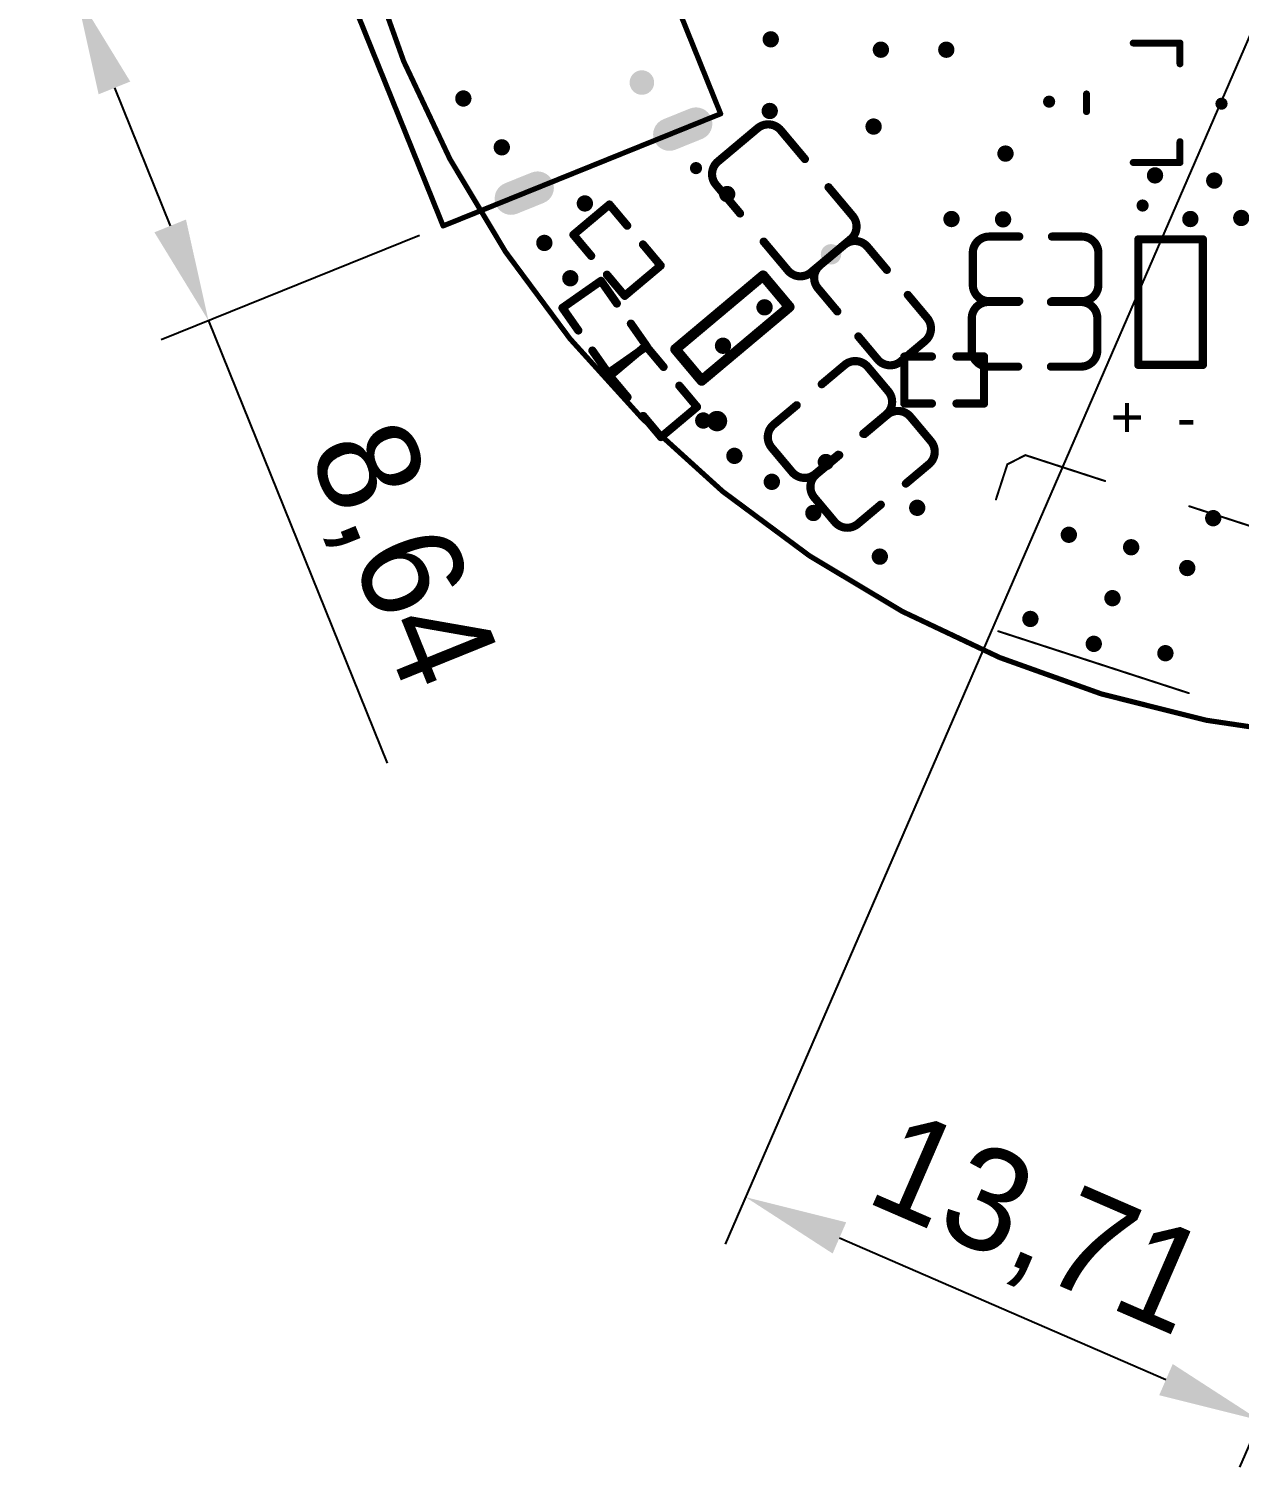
# Model space of a CAD drawing. Header units: millimetres. Extents: x 48.2 to 146, y 29.9 to 110.2.
# Drawn here: x 66.21 to 95.81, y 29.88 to 65.05 of the extents above; entities that cross this region are included whole.
import ezdxf

# ---------------------------------------------------------------- set-up
doc = ezdxf.new("R2010")
doc.units = ezdxf.units.MM
for name, color, linetype in [('KeepOutLayer', 6, 'Continuous'), ('PadHoleLayer', 156, 'Continuous'), ('TopOverlay', 2, 'Continuous'), ('ViaHoleLayer', 16, 'Continuous')]:
    doc.layers.add(name, color=color, linetype=linetype)
doc.styles.add('Arial', font='arial.ttf', dxfattribs={"height": 0.2})
doc.dimstyles.new('ISO-25', dxfattribs={"dimtxt": 2.5, "dimasz": 2.5, "dimexe": 1.25, "dimexo": 0.625, "dimtad": 1, "dimtxsty": 'Standard', "dimcen": 2.5, "dimclrd": 3, "dimclre": 3, "dimclrt": 3, "dimadec": 0, "dimazin": 0, "dimtfac": 1, "dimtmove": 0, "dimatfit": 3, "dimfxl": 1, "dimarcsym": 0})

# ---------------------------------------------------------------- blocks, each defined once
blk = doc.blocks.new('SOT_23___GDS_18')
at = {"layer": 'TopOverlay', "const_width": 0.17}
for points in [[(-1.458, 0), (-1.458, 1.143)], [(-0.95, 1.143), (-1.458, 1.143)], [(1.463, 1.143), (0.955, 1.143)], [(1.463, 0), (1.463, 1.143)], [(0.218, -1.143), (-0.213, -1.143)]]:
    blk.add_lwpolyline(points, dxfattribs=at)
at = {"layer": 'TopOverlay', "const_width": 0.085}
for points in [[(-1.501, 1.143, 1), (-1.416, 1.143, 1)], [(-1.501, 1.143, 1), (-1.416, 1.143, 1)], [(-0.993, 1.143, 1), (-0.908, 1.143, 1)], [(0.912, 1.143, 1), (0.997, 1.143, 1)], [(1.42, 1.143, 1), (1.505, 1.143, 1)], [(1.42, 1.143, 1), (1.505, 1.143, 1)], [(-1.501, 0, 1), (-1.416, 0, 1)], [(1.42, 0, 1), (1.505, 0, 1)], [(-0.256, -1.143, 1), (-0.171, -1.143, 1)], [(0.176, -1.143, 1), (0.261, -1.143, 1)]]:
    blk.add_lwpolyline(points, format="xyb", close=True, dxfattribs=at)
blk = doc.blocks.new('LC_SOT_23_5_29')
at = {"layer": 'TopOverlay', "const_width": 0.254}
for points in [[(-0.5, 1.4), (0.5, 1.4)], [(-0.5, -1.4), (-0.5, 1.4)], [(0.5, -1.4), (0.5, 1.4)], [(-0.5, -1.4), (0.5, -1.4)]]:
    blk.add_lwpolyline(points, dxfattribs=at)
at = {"layer": 'TopOverlay'}
for points, const_width in [([(-0.563, 1.4, 1), (-0.436, 1.4, 1)], 0.127), ([(-0.563, 1.4, 1), (-0.436, 1.4, 1)], 0.127), ([(0.436, 1.4, 1), (0.563, 1.4, 1)], 0.127), ([(0.436, 1.4, 1), (0.563, 1.4, 1)], 0.127), ([(-0.563, -1.4, 1), (-0.436, -1.4, 1)], 0.127), ([(-0.563, -1.4, 1), (-0.436, -1.4, 1)], 0.127), ([(0.436, -1.4, 1), (0.563, -1.4, 1)], 0.127), ([(0.436, -1.4, 1), (0.563, -1.4, 1)], 0.127), ([(1.625, -1.75, 1), (1.375, -1.75, 1)], 0.25), ([(1.313, -1.75, 1), (1.438, -1.75, 1)], 0.125), ([(1.563, -1.75, 1), (1.688, -1.75, 1)], 0.125)]:
    blk.add_lwpolyline(points, format="xyb", close=True, dxfattribs=dict(at, const_width=const_width))
blk = doc.blocks.new('TYPE_C3_0_30')
at = {"layer": 'PadHoleLayer'}
h = blk.add_hatch(color=156, dxfattribs=at)
edge = h.paths.add_edge_path()
edge.add_arc((-4.32, -1.35), 0.4, 180, 360)
edge.add_line((-3.92, -1.35), (-3.92, -0.65))
edge.add_arc((-4.32, -0.65), 0.4, 0, 180)
edge.add_line((-4.72, -0.65), (-4.72, -1.35))
h = blk.add_hatch(color=156, dxfattribs=at)
edge = h.paths.add_edge_path()
edge.add_arc((4.32, -1.35), 0.4, 180, 360)
edge.add_line((4.72, -1.35), (4.72, -0.65))
edge.add_arc((4.32, -0.65), 0.4, 0, 180)
edge.add_line((3.92, -0.65), (3.92, -1.35))
h = blk.add_hatch(color=156, dxfattribs=at)
edge = h.paths.add_edge_path()
edge.add_arc((-2.89, -1.5), 0.3, 0, 360)
h = blk.add_hatch(color=156, dxfattribs=at)
edge = h.paths.add_edge_path()
edge.add_arc((2.89, -1.5), 0.3, 0, 360)
h = blk.add_hatch(color=156, dxfattribs=at)
edge = h.paths.add_edge_path()
edge.add_arc((-4.32, -5.53), 0.4, 180, 360)
edge.add_line((-3.92, -5.53), (-3.92, -4.83))
edge.add_arc((-4.32, -4.83), 0.4, 0, 180)
edge.add_line((-4.72, -4.83), (-4.72, -5.53))
h = blk.add_hatch(color=156, dxfattribs=at)
edge = h.paths.add_edge_path()
edge.add_arc((4.32, -5.53), 0.4, 180, 360)
edge.add_line((4.72, -5.53), (4.72, -4.83))
edge.add_arc((4.32, -4.83), 0.4, 0, 180)
edge.add_line((3.92, -4.83), (3.92, -5.53))
at = {"layer": 'TopOverlay', "const_width": 0.127}
for points in [[(-4.32, 0), (4.32, 0)], [(-4.32, -7.32), (-4.32, 0)], [(4.32, -7.32), (4.32, 0)], [(-4.32, -7.32), (4.32, -7.32)]]:
    blk.add_lwpolyline(points, dxfattribs=at)
at = {"layer": 'TopOverlay', "const_width": 0.0635}
for points in [[(-4.352, 0, 1), (-4.288, 0, 1)], [(-4.352, 0, 1), (-4.288, 0, 1)], [(4.288, 0, 1), (4.352, 0, 1)], [(4.288, 0, 1), (4.352, 0, 1)], [(-4.352, -7.32, 1), (-4.288, -7.32, 1)], [(-4.352, -7.32, 1), (-4.288, -7.32, 1)], [(4.288, -7.32, 1), (4.352, -7.32, 1)], [(4.288, -7.32, 1), (4.352, -7.32, 1)]]:
    blk.add_lwpolyline(points, format="xyb", close=True, dxfattribs=at)
blk = doc.blocks.new('LC_0402_R_43')
at = {"layer": 'TopOverlay', "const_width": 0.2}
for points in [[(-0.975, -0.575), (-0.975, 0.575)], [(-0.975, 0.575), (-0.3, 0.575)], [(0.3, 0.575), (0.975, 0.575)], [(0.975, -0.575), (0.975, 0.575)], [(-0.975, -0.575), (-0.3, -0.575)], [(0.3, -0.575), (0.975, -0.575)]]:
    blk.add_lwpolyline(points, dxfattribs=at)
at = {"layer": 'TopOverlay', "const_width": 0.1}
for points in [[(-1.025, 0.575, 1), (-0.925, 0.575, 1)], [(-1.025, 0.575, 1), (-0.925, 0.575, 1)], [(-0.35, 0.575, 1), (-0.25, 0.575, 1)], [(0.25, 0.575, 1), (0.35, 0.575, 1)], [(0.925, 0.575, 1), (1.025, 0.575, 1)], [(0.925, 0.575, 1), (1.025, 0.575, 1)], [(-1.025, -0.575, 1), (-0.925, -0.575, 1)], [(-1.025, -0.575, 1), (-0.925, -0.575, 1)], [(-0.35, -0.575, 1), (-0.25, -0.575, 1)], [(0.25, -0.575, 1), (0.35, -0.575, 1)], [(0.925, -0.575, 1), (1.025, -0.575, 1)], [(0.925, -0.575, 1), (1.025, -0.575, 1)]]:
    blk.add_lwpolyline(points, format="xyb", close=True, dxfattribs=at)
blk = doc.blocks.new('LC_0402_R_45')
at = {"layer": 'TopOverlay', "const_width": 0.2}
for points in [[(-0.975, -0.575), (-0.975, 0.575)], [(-0.975, 0.575), (-0.3, 0.575)], [(0.3, 0.575), (0.975, 0.575)], [(0.975, -0.575), (0.975, 0.575)], [(-0.975, -0.575), (-0.3, -0.575)], [(0.3, -0.575), (0.975, -0.575)]]:
    blk.add_lwpolyline(points, dxfattribs=at)
at = {"layer": 'TopOverlay', "const_width": 0.1}
for points in [[(-1.025, 0.575, 1), (-0.925, 0.575, 1)], [(-1.025, 0.575, 1), (-0.925, 0.575, 1)], [(-0.35, 0.575, 1), (-0.25, 0.575, 1)], [(0.25, 0.575, 1), (0.35, 0.575, 1)], [(0.925, 0.575, 1), (1.025, 0.575, 1)], [(0.925, 0.575, 1), (1.025, 0.575, 1)], [(-1.025, -0.575, 1), (-0.925, -0.575, 1)], [(-1.025, -0.575, 1), (-0.925, -0.575, 1)], [(-0.35, -0.575, 1), (-0.25, -0.575, 1)], [(0.25, -0.575, 1), (0.35, -0.575, 1)], [(0.925, -0.575, 1), (1.025, -0.575, 1)], [(0.925, -0.575, 1), (1.025, -0.575, 1)]]:
    blk.add_lwpolyline(points, format="xyb", close=True, dxfattribs=at)
blk = doc.blocks.new('LC_0603_L_47')
at = {"layer": 'TopOverlay', "const_width": 0.2}
for points in [[(-1.535, 0.79), (-1.535, -0.79)], [(-1.535, 0.79), (1.535, 0.79)], [(1.535, 0.79), (1.535, -0.79)], [(-1.535, -0.79), (1.535, -0.79)]]:
    blk.add_lwpolyline(points, dxfattribs=at)
at = {"layer": 'TopOverlay', "const_width": 0.1}
for points in [[(-1.585, 0.79, 1), (-1.485, 0.79, 1)], [(-1.585, 0.79, 1), (-1.485, 0.79, 1)], [(1.485, 0.79, 1), (1.585, 0.79, 1)], [(1.485, 0.79, 1), (1.585, 0.79, 1)], [(-1.585, -0.79, 1), (-1.485, -0.79, 1)], [(-1.585, -0.79, 1), (-1.485, -0.79, 1)], [(1.485, -0.79, 1), (1.585, -0.79, 1)], [(1.485, -0.79, 1), (1.585, -0.79, 1)]]:
    blk.add_lwpolyline(points, format="xyb", close=True, dxfattribs=at)
blk = doc.blocks.new('LC_0402_R_48')
at = {"layer": 'TopOverlay', "const_width": 0.2}
for points in [[(-0.975, -0.575), (-0.975, 0.575)], [(-0.975, 0.575), (-0.3, 0.575)], [(0.3, 0.575), (0.975, 0.575)], [(0.975, -0.575), (0.975, 0.575)], [(-0.975, -0.575), (-0.3, -0.575)], [(0.3, -0.575), (0.975, -0.575)]]:
    blk.add_lwpolyline(points, dxfattribs=at)
at = {"layer": 'TopOverlay', "const_width": 0.1}
for points in [[(-1.025, 0.575, 1), (-0.925, 0.575, 1)], [(-1.025, 0.575, 1), (-0.925, 0.575, 1)], [(-0.35, 0.575, 1), (-0.25, 0.575, 1)], [(0.25, 0.575, 1), (0.35, 0.575, 1)], [(0.925, 0.575, 1), (1.025, 0.575, 1)], [(0.925, 0.575, 1), (1.025, 0.575, 1)], [(-1.025, -0.575, 1), (-0.925, -0.575, 1)], [(-1.025, -0.575, 1), (-0.925, -0.575, 1)], [(-0.35, -0.575, 1), (-0.25, -0.575, 1)], [(0.25, -0.575, 1), (0.35, -0.575, 1)], [(0.925, -0.575, 1), (1.025, -0.575, 1)], [(0.925, -0.575, 1), (1.025, -0.575, 1)]]:
    blk.add_lwpolyline(points, format="xyb", close=True, dxfattribs=at)
blk = doc.blocks.new('2P_1_27___65')
at = {"layer": 'TopOverlay', "const_width": 0.05}
for points in [[(-2.85, -0.45), (-2.5, -0.1)], [(-2.5, -0.1), (-0.45, -0.1)], [(1.7, -0.05), (3.9, -0.05)], [(3.9, -0.05), (4.15, -0.3)], [(4.15, -1.4), (4.15, -0.3)], [(-2.85, -1.35), (-2.85, -0.45)], [(-1.8, -4.4), (3.1, -4.4)]]:
    blk.add_lwpolyline(points, dxfattribs=at)
at = {"layer": 'TopOverlay', "const_width": 0.025}
for points in [[(-2.512, -0.1, 1), (-2.488, -0.1, 1)], [(-2.512, -0.1, 1), (-2.488, -0.1, 1)], [(-0.462, -0.1, 1), (-0.437, -0.1, 1)], [(1.687, -0.05, 1), (1.712, -0.05, 1)], [(3.888, -0.05, 1), (3.913, -0.05, 1)], [(3.888, -0.05, 1), (3.913, -0.05, 1)], [(4.138, -0.3, 1), (4.163, -0.3, 1)], [(4.138, -0.3, 1), (4.163, -0.3, 1)], [(-2.862, -0.45, 1), (-2.837, -0.45, 1)], [(-2.862, -0.45, 1), (-2.837, -0.45, 1)], [(-2.862, -1.35, 1), (-2.837, -1.35, 1)], [(4.138, -1.4, 1), (4.163, -1.4, 1)], [(-1.812, -4.4, 1), (-1.787, -4.4, 1)], [(3.087, -4.4, 1), (3.112, -4.4, 1)]]:
    blk.add_lwpolyline(points, format="xyb", close=True, dxfattribs=at)
blk = doc.blocks.new('LC_0402_R_66')
at = {"layer": 'TopOverlay', "const_width": 0.2}
for points in [[(-0.975, -0.575), (-0.975, 0.575)], [(-0.975, 0.575), (-0.3, 0.575)], [(0.3, 0.575), (0.975, 0.575)], [(0.975, -0.575), (0.975, 0.575)], [(-0.975, -0.575), (-0.3, -0.575)], [(0.3, -0.575), (0.975, -0.575)]]:
    blk.add_lwpolyline(points, dxfattribs=at)
at = {"layer": 'TopOverlay', "const_width": 0.1}
for points in [[(-1.025, 0.575, 1), (-0.925, 0.575, 1)], [(-1.025, 0.575, 1), (-0.925, 0.575, 1)], [(-0.35, 0.575, 1), (-0.25, 0.575, 1)], [(0.25, 0.575, 1), (0.35, 0.575, 1)], [(0.925, 0.575, 1), (1.025, 0.575, 1)], [(0.925, 0.575, 1), (1.025, 0.575, 1)], [(-1.025, -0.575, 1), (-0.925, -0.575, 1)], [(-1.025, -0.575, 1), (-0.925, -0.575, 1)], [(-0.35, -0.575, 1), (-0.25, -0.575, 1)], [(0.25, -0.575, 1), (0.35, -0.575, 1)], [(0.925, -0.575, 1), (1.025, -0.575, 1)], [(0.925, -0.575, 1), (1.025, -0.575, 1)]]:
    blk.add_lwpolyline(points, format="xyb", close=True, dxfattribs=at)
blk = doc.blocks.new('LC_0603_C_78')
at = {"layer": 'TopOverlay', "const_width": 0.2}
for points in [[(-1.535, 0.39, -0.414213), (-1.135, 0.79)], [(1.135, 0.79, -0.414213), (1.535, 0.39)], [(-1.135, -0.79, -0.414213), (-1.535, -0.39)], [(1.535, -0.39, -0.414213), (1.135, -0.79)]]:
    blk.add_lwpolyline(points, format="xyb", dxfattribs=at)
for points in [[(-0.4, 0.79), (-1.135, 0.79)], [(1.135, 0.79), (0.4, 0.79)], [(-1.535, -0.39), (-1.535, 0.39)], [(1.535, -0.39), (1.535, 0.39)], [(-0.4, -0.79), (-1.135, -0.79)], [(1.135, -0.79), (0.4, -0.79)]]:
    blk.add_lwpolyline(points, dxfattribs=at)
at = {"layer": 'TopOverlay', "const_width": 0.1}
for points in [[(-1.185, 0.79, 1), (-1.085, 0.79, 1)], [(-1.185, 0.79, 1), (-1.085, 0.79, 1)], [(-0.45, 0.79, 1), (-0.35, 0.79, 1)], [(0.35, 0.79, 1), (0.45, 0.79, 1)], [(1.085, 0.79, 1), (1.185, 0.79, 1)], [(1.085, 0.79, 1), (1.185, 0.79, 1)], [(-1.585, 0.39, 1), (-1.485, 0.39, 1)], [(-1.585, 0.39, 1), (-1.485, 0.39, 1)], [(1.485, 0.39, 1), (1.585, 0.39, 1)], [(1.485, 0.39, 1), (1.585, 0.39, 1)], [(-1.585, -0.39, 1), (-1.485, -0.39, 1)], [(-1.585, -0.39, 1), (-1.485, -0.39, 1)], [(1.485, -0.39, 1), (1.585, -0.39, 1)], [(1.485, -0.39, 1), (1.585, -0.39, 1)], [(-1.185, -0.79, 1), (-1.085, -0.79, 1)], [(-1.185, -0.79, 1), (-1.085, -0.79, 1)], [(-0.45, -0.79, 1), (-0.35, -0.79, 1)], [(0.35, -0.79, 1), (0.45, -0.79, 1)], [(1.085, -0.79, 1), (1.185, -0.79, 1)], [(1.085, -0.79, 1), (1.185, -0.79, 1)]]:
    blk.add_lwpolyline(points, format="xyb", close=True, dxfattribs=at)
blk = doc.blocks.new('LC_0603_C_79')
at = {"layer": 'TopOverlay', "const_width": 0.2}
for points in [[(-1.535, 0.39, -0.414213), (-1.135, 0.79)], [(1.135, 0.79, -0.414213), (1.535, 0.39)], [(-1.135, -0.79, -0.414213), (-1.535, -0.39)], [(1.535, -0.39, -0.414213), (1.135, -0.79)]]:
    blk.add_lwpolyline(points, format="xyb", dxfattribs=at)
for points in [[(-0.4, 0.79), (-1.135, 0.79)], [(1.135, 0.79), (0.4, 0.79)], [(-1.535, -0.39), (-1.535, 0.39)], [(1.535, -0.39), (1.535, 0.39)], [(-0.4, -0.79), (-1.135, -0.79)], [(1.135, -0.79), (0.4, -0.79)]]:
    blk.add_lwpolyline(points, dxfattribs=at)
at = {"layer": 'TopOverlay', "const_width": 0.1}
for points in [[(-1.185, 0.79, 1), (-1.085, 0.79, 1)], [(-1.185, 0.79, 1), (-1.085, 0.79, 1)], [(-0.45, 0.79, 1), (-0.35, 0.79, 1)], [(0.35, 0.79, 1), (0.45, 0.79, 1)], [(1.085, 0.79, 1), (1.185, 0.79, 1)], [(1.085, 0.79, 1), (1.185, 0.79, 1)], [(-1.585, 0.39, 1), (-1.485, 0.39, 1)], [(-1.585, 0.39, 1), (-1.485, 0.39, 1)], [(1.485, 0.39, 1), (1.585, 0.39, 1)], [(1.485, 0.39, 1), (1.585, 0.39, 1)], [(-1.585, -0.39, 1), (-1.485, -0.39, 1)], [(-1.585, -0.39, 1), (-1.485, -0.39, 1)], [(1.485, -0.39, 1), (1.585, -0.39, 1)], [(1.485, -0.39, 1), (1.585, -0.39, 1)], [(-1.185, -0.79, 1), (-1.085, -0.79, 1)], [(-1.185, -0.79, 1), (-1.085, -0.79, 1)], [(-0.45, -0.79, 1), (-0.35, -0.79, 1)], [(0.35, -0.79, 1), (0.45, -0.79, 1)], [(1.085, -0.79, 1), (1.185, -0.79, 1)], [(1.085, -0.79, 1), (1.185, -0.79, 1)]]:
    blk.add_lwpolyline(points, format="xyb", close=True, dxfattribs=at)
blk = doc.blocks.new('LC_0603_C_83')
at = {"layer": 'TopOverlay', "const_width": 0.2}
for points in [[(-1.535, 0.39, -0.414213), (-1.135, 0.79)], [(1.135, 0.79, -0.414213), (1.535, 0.39)], [(-1.135, -0.79, -0.414213), (-1.535, -0.39)], [(1.535, -0.39, -0.414213), (1.135, -0.79)]]:
    blk.add_lwpolyline(points, format="xyb", dxfattribs=at)
for points in [[(-0.4, 0.79), (-1.135, 0.79)], [(1.135, 0.79), (0.4, 0.79)], [(-1.535, 0.39), (-1.535, -0.39)], [(1.535, 0.39), (1.535, -0.39)], [(-0.4, -0.79), (-1.135, -0.79)], [(1.135, -0.79), (0.4, -0.79)]]:
    blk.add_lwpolyline(points, dxfattribs=at)
at = {"layer": 'TopOverlay', "const_width": 0.1}
for points in [[(-1.185, 0.79, 1), (-1.085, 0.79, 1)], [(-1.185, 0.79, 1), (-1.085, 0.79, 1)], [(-0.45, 0.79, 1), (-0.35, 0.79, 1)], [(0.35, 0.79, 1), (0.45, 0.79, 1)], [(1.085, 0.79, 1), (1.185, 0.79, 1)], [(1.085, 0.79, 1), (1.185, 0.79, 1)], [(-1.585, 0.39, 1), (-1.485, 0.39, 1)], [(-1.585, 0.39, 1), (-1.485, 0.39, 1)], [(1.485, 0.39, 1), (1.585, 0.39, 1)], [(1.485, 0.39, 1), (1.585, 0.39, 1)], [(-1.585, -0.39, 1), (-1.485, -0.39, 1)], [(-1.585, -0.39, 1), (-1.485, -0.39, 1)], [(1.485, -0.39, 1), (1.585, -0.39, 1)], [(1.485, -0.39, 1), (1.585, -0.39, 1)], [(-1.185, -0.79, 1), (-1.085, -0.79, 1)], [(-1.185, -0.79, 1), (-1.085, -0.79, 1)], [(-0.45, -0.79, 1), (-0.35, -0.79, 1)], [(0.35, -0.79, 1), (0.45, -0.79, 1)], [(1.085, -0.79, 1), (1.185, -0.79, 1)], [(1.085, -0.79, 1), (1.185, -0.79, 1)]]:
    blk.add_lwpolyline(points, format="xyb", close=True, dxfattribs=at)
blk = doc.blocks.new('LC_0603_C_84')
at = {"layer": 'TopOverlay', "const_width": 0.2}
for points in [[(-1.535, 0.39, -0.414213), (-1.135, 0.79)], [(1.135, 0.79, -0.414213), (1.535, 0.39)], [(-1.135, -0.79, -0.414213), (-1.535, -0.39)], [(1.535, -0.39, -0.414213), (1.135, -0.79)]]:
    blk.add_lwpolyline(points, format="xyb", dxfattribs=at)
for points in [[(-0.4, 0.79), (-1.135, 0.79)], [(1.135, 0.79), (0.4, 0.79)], [(-1.535, 0.39), (-1.535, -0.39)], [(1.535, 0.39), (1.535, -0.39)], [(-0.4, -0.79), (-1.135, -0.79)], [(1.135, -0.79), (0.4, -0.79)]]:
    blk.add_lwpolyline(points, dxfattribs=at)
at = {"layer": 'TopOverlay', "const_width": 0.1}
for points in [[(-1.185, 0.79, 1), (-1.085, 0.79, 1)], [(-1.185, 0.79, 1), (-1.085, 0.79, 1)], [(-0.45, 0.79, 1), (-0.35, 0.79, 1)], [(0.35, 0.79, 1), (0.45, 0.79, 1)], [(1.085, 0.79, 1), (1.185, 0.79, 1)], [(1.085, 0.79, 1), (1.185, 0.79, 1)], [(-1.585, 0.39, 1), (-1.485, 0.39, 1)], [(-1.585, 0.39, 1), (-1.485, 0.39, 1)], [(1.485, 0.39, 1), (1.585, 0.39, 1)], [(1.485, 0.39, 1), (1.585, 0.39, 1)], [(-1.585, -0.39, 1), (-1.485, -0.39, 1)], [(-1.585, -0.39, 1), (-1.485, -0.39, 1)], [(1.485, -0.39, 1), (1.585, -0.39, 1)], [(1.485, -0.39, 1), (1.585, -0.39, 1)], [(-1.185, -0.79, 1), (-1.085, -0.79, 1)], [(-1.185, -0.79, 1), (-1.085, -0.79, 1)], [(-0.45, -0.79, 1), (-0.35, -0.79, 1)], [(0.35, -0.79, 1), (0.45, -0.79, 1)], [(1.085, -0.79, 1), (1.185, -0.79, 1)], [(1.085, -0.79, 1), (1.185, -0.79, 1)]]:
    blk.add_lwpolyline(points, format="xyb", close=True, dxfattribs=at)
blk = doc.blocks.new('LC_0805_C_88')
at = {"layer": 'TopOverlay', "const_width": 0.2}
for points in [[(-1.77, 0.635, -0.414214), (-1.37, 1.035)], [(1.37, 1.035, -0.414213), (1.77, 0.635)], [(-1.37, -1.035, -0.414213), (-1.77, -0.635)], [(1.77, -0.635, -0.414214), (1.37, -1.035)]]:
    blk.add_lwpolyline(points, format="xyb", dxfattribs=at)
for points in [[(-1.37, 1.035), (-0.45, 1.035)], [(0.45, 1.035), (1.37, 1.035)], [(-1.77, -0.635), (-1.77, 0.635)], [(1.77, -0.635), (1.77, 0.635)], [(-1.37, -1.035), (-0.45, -1.035)], [(0.45, -1.035), (1.37, -1.035)]]:
    blk.add_lwpolyline(points, dxfattribs=at)
at = {"layer": 'TopOverlay', "const_width": 0.1}
for points in [[(-1.42, 1.035, 1), (-1.32, 1.035, 1)], [(-1.42, 1.035, 1), (-1.32, 1.035, 1)], [(-0.5, 1.035, 1), (-0.4, 1.035, 1)], [(0.4, 1.035, 1), (0.5, 1.035, 1)], [(1.32, 1.035, 1), (1.42, 1.035, 1)], [(1.32, 1.035, 1), (1.42, 1.035, 1)], [(-1.82, 0.635, 1), (-1.72, 0.635, 1)], [(-1.82, 0.635, 1), (-1.72, 0.635, 1)], [(1.72, 0.635, 1), (1.82, 0.635, 1)], [(1.72, 0.635, 1), (1.82, 0.635, 1)], [(-1.82, -0.635, 1), (-1.72, -0.635, 1)], [(-1.82, -0.635, 1), (-1.72, -0.635, 1)], [(1.72, -0.635, 1), (1.82, -0.635, 1)], [(1.72, -0.635, 1), (1.82, -0.635, 1)], [(-1.42, -1.035, 1), (-1.32, -1.035, 1)], [(-1.42, -1.035, 1), (-1.32, -1.035, 1)], [(-0.5, -1.035, 1), (-0.4, -1.035, 1)], [(0.4, -1.035, 1), (0.5, -1.035, 1)], [(1.32, -1.035, 1), (1.42, -1.035, 1)], [(1.32, -1.035, 1), (1.42, -1.035, 1)]]:
    blk.add_lwpolyline(points, format="xyb", close=True, dxfattribs=at)
blk = doc.blocks.new('LC_0603_C_89')
at = {"layer": 'TopOverlay', "const_width": 0.2}
for points in [[(-1.535, 0.39, -0.414213), (-1.135, 0.79)], [(1.135, 0.79, -0.414213), (1.535, 0.39)], [(-1.135, -0.79, -0.414213), (-1.535, -0.39)], [(1.535, -0.39, -0.414213), (1.135, -0.79)]]:
    blk.add_lwpolyline(points, format="xyb", dxfattribs=at)
for points in [[(-0.4, 0.79), (-1.135, 0.79)], [(1.135, 0.79), (0.4, 0.79)], [(-1.535, 0.39), (-1.535, -0.39)], [(1.535, 0.39), (1.535, -0.39)], [(-0.4, -0.79), (-1.135, -0.79)], [(1.135, -0.79), (0.4, -0.79)]]:
    blk.add_lwpolyline(points, dxfattribs=at)
at = {"layer": 'TopOverlay', "const_width": 0.1}
for points in [[(-1.185, 0.79, 1), (-1.085, 0.79, 1)], [(-1.185, 0.79, 1), (-1.085, 0.79, 1)], [(-0.45, 0.79, 1), (-0.35, 0.79, 1)], [(0.35, 0.79, 1), (0.45, 0.79, 1)], [(1.085, 0.79, 1), (1.185, 0.79, 1)], [(1.085, 0.79, 1), (1.185, 0.79, 1)], [(-1.585, 0.39, 1), (-1.485, 0.39, 1)], [(-1.585, 0.39, 1), (-1.485, 0.39, 1)], [(1.485, 0.39, 1), (1.585, 0.39, 1)], [(1.485, 0.39, 1), (1.585, 0.39, 1)], [(-1.585, -0.39, 1), (-1.485, -0.39, 1)], [(-1.585, -0.39, 1), (-1.485, -0.39, 1)], [(1.485, -0.39, 1), (1.585, -0.39, 1)], [(1.485, -0.39, 1), (1.585, -0.39, 1)], [(-1.185, -0.79, 1), (-1.085, -0.79, 1)], [(-1.185, -0.79, 1), (-1.085, -0.79, 1)], [(-0.45, -0.79, 1), (-0.35, -0.79, 1)], [(0.35, -0.79, 1), (0.45, -0.79, 1)], [(1.085, -0.79, 1), (1.185, -0.79, 1)], [(1.085, -0.79, 1), (1.185, -0.79, 1)]]:
    blk.add_lwpolyline(points, format="xyb", close=True, dxfattribs=at)
blk = doc.blocks.new('*D114')
at = {"color": 3, "lineweight": -2}
for p, q in [((100.017, 73.993), (83.241, 35.336)), ((112.591, 68.536), (95.814, 29.879)), ((86.032, 35.487), (94.019, 32.021))]:
    blk.add_line(p, q, dxfattribs=at)
at = {"color": 3}
for points in [[(86.198, 35.869), (85.866, 35.105), (83.738, 36.483)], [(94.184, 32.403), (93.853, 31.639), (96.312, 31.026)]]:
    blk.add_solid(points, dxfattribs=at)
at = {"layer": 'Defpoints', "color": 0}
for p in [(100.266, 74.566), (112.84, 69.109), (96.312, 31.026)]:
    blk.add_point(p, dxfattribs=at)
at = {"color": 3, "insert": (90.855, 35.665), "char_height": 2.5, "attachment_point": 5, "rotation": 336.5397}
blk.add_mtext('13,71', dxfattribs=at)
blk = doc.blocks.new('*D123')
at = {"color": 3, "lineweight": -2}
for p, q in [((72.524, 68.009), (66.206, 65.456)), ((68.302, 63.607), (69.665, 60.232)), ((75.76, 59.998), (69.443, 57.446)), ((70.602, 57.914), (74.972, 47.097))]:
    blk.add_line(p, q, dxfattribs=at)
at = {"color": 3}
for points in [[(68.688, 63.763), (67.915, 63.451), (67.365, 65.925)], [(70.051, 60.388), (69.279, 60.076), (70.602, 57.914)]]:
    blk.add_solid(points, dxfattribs=at)
at = {"layer": 'Defpoints', "color": 0}
for p in [(73.103, 68.243), (76.34, 60.232), (70.602, 57.914)]:
    blk.add_point(p, dxfattribs=at)
at = {"color": 3, "insert": (75.187, 52.127), "char_height": 2.5, "attachment_point": 5, "rotation": 292.0001}
blk.add_mtext('8,64', dxfattribs=at)

msp = doc.modelspace()

# ---------------------------------------------------------------- hatches: boundary and pattern name
at = {"layer": 'ViaHoleLayer'}
h = msp.add_hatch(color=16, dxfattribs=at)
edge = h.paths.add_edge_path()
edge.add_arc((84.353, 64.795), 0.2, 0, 360)
h = msp.add_hatch(color=16, dxfattribs=at)
edge = h.paths.add_edge_path()
edge.add_arc((87.046, 64.541), 0.2, 0, 360)
h = msp.add_hatch(color=16, dxfattribs=at)
edge = h.paths.add_edge_path()
edge.add_arc((88.646, 64.541), 0.2, 0, 360)
h = msp.add_hatch(color=16, dxfattribs=at)
edge = h.paths.add_edge_path()
edge.add_arc((76.835, 63.348), 0.2, 0, 360)
h = msp.add_hatch(color=16, dxfattribs=at)
edge = h.paths.add_edge_path()
edge.add_arc((91.161, 63.271), 0.15, 0, 360)
h = msp.add_hatch(color=16, dxfattribs=at)
edge = h.paths.add_edge_path()
edge.add_arc((95.377, 63.221), 0.15, 0, 360)
h = msp.add_hatch(color=16, dxfattribs=at)
edge = h.paths.add_edge_path()
edge.add_arc((84.328, 63.043), 0.2, 0, 360)
h = msp.add_hatch(color=16, dxfattribs=at)
edge = h.paths.add_edge_path()
edge.add_arc((86.868, 62.662), 0.2, 0, 360)
h = msp.add_hatch(color=16, dxfattribs=at)
edge = h.paths.add_edge_path()
edge.add_arc((77.775, 62.154), 0.2, 0, 360)
h = msp.add_hatch(color=16, dxfattribs=at)
edge = h.paths.add_edge_path()
edge.add_arc((90.094, 62.001), 0.2, 0, 360)
h = msp.add_hatch(color=16, dxfattribs=at)
edge = h.paths.add_edge_path()
edge.add_arc((82.525, 61.646), 0.15, 0, 360)
h = msp.add_hatch(color=16, dxfattribs=at)
edge = h.paths.add_edge_path()
edge.add_arc((93.751, 61.468), 0.2, 0, 360)
h = msp.add_hatch(color=16, dxfattribs=at)
edge = h.paths.add_edge_path()
edge.add_arc((83.287, 61.011), 0.2, 0, 360)
h = msp.add_hatch(color=16, dxfattribs=at)
edge = h.paths.add_edge_path()
edge.add_arc((95.199, 61.341), 0.2, 0, 360)
h = msp.add_hatch(color=16, dxfattribs=at)
edge = h.paths.add_edge_path()
edge.add_arc((79.807, 60.782), 0.2, 0, 360)
h = msp.add_hatch(color=16, dxfattribs=at)
edge = h.paths.add_edge_path()
edge.add_arc((93.447, 60.731), 0.15, 0, 360)
h = msp.add_hatch(color=16, dxfattribs=at)
edge = h.paths.add_edge_path()
edge.add_arc((88.773, 60.401), 0.2, 0, 360)
h = msp.add_hatch(color=16, dxfattribs=at)
edge = h.paths.add_edge_path()
edge.add_arc((90.035, 60.393), 0.2, 0, 360)
h = msp.add_hatch(color=16, dxfattribs=at)
edge = h.paths.add_edge_path()
edge.add_arc((94.615, 60.401), 0.2, 0, 360)
h = msp.add_hatch(color=16, dxfattribs=at)
edge = h.paths.add_edge_path()
edge.add_arc((95.86, 60.427), 0.2, 0, 360)
h = msp.add_hatch(color=16, dxfattribs=at)
edge = h.paths.add_edge_path()
edge.add_arc((78.816, 59.817), 0.2, 0, 360)
h = msp.add_hatch(color=16, dxfattribs=at)
edge = h.paths.add_edge_path()
edge.add_arc((85.827, 59.538), 0.25, 0, 360)
h = msp.add_hatch(color=16, dxfattribs=at)
edge = h.paths.add_edge_path()
edge.add_arc((79.451, 58.953), 0.2, 0, 360)
h = msp.add_hatch(color=16, dxfattribs=at)
edge = h.paths.add_edge_path()
edge.add_arc((84.201, 58.242), 0.2, 0, 360)
h = msp.add_hatch(color=16, dxfattribs=at)
edge = h.paths.add_edge_path()
edge.add_arc((83.185, 57.302), 0.2, 0, 360)
h = msp.add_hatch(color=16, dxfattribs=at)
edge = h.paths.add_edge_path()
edge.add_arc((82.702, 55.474), 0.2, 0, 360)
h = msp.add_hatch(color=16, dxfattribs=at)
edge = h.paths.add_edge_path()
edge.add_arc((83.464, 54.61), 0.2, 0, 360)
h = msp.add_hatch(color=16, dxfattribs=at)
edge = h.paths.add_edge_path()
edge.add_arc((85.7, 54.458), 0.2, 0, 360)
h = msp.add_hatch(color=16, dxfattribs=at)
edge = h.paths.add_edge_path()
edge.add_arc((84.379, 53.975), 0.2, 0, 360)
h = msp.add_hatch(color=16, dxfattribs=at)
edge = h.paths.add_edge_path()
edge.add_arc((87.935, 53.34), 0.2, 0, 360)
h = msp.add_hatch(color=16, dxfattribs=at)
edge = h.paths.add_edge_path()
edge.add_arc((85.395, 53.213), 0.2, 0, 360)
h = msp.add_hatch(color=16, dxfattribs=at)
edge = h.paths.add_edge_path()
edge.add_arc((95.174, 53.086), 0.2, 0, 360)
h = msp.add_hatch(color=16, dxfattribs=at)
edge = h.paths.add_edge_path()
edge.add_arc((91.643, 52.68), 0.2, 0, 360)
h = msp.add_hatch(color=16, dxfattribs=at)
edge = h.paths.add_edge_path()
edge.add_arc((93.167, 52.375), 0.2, 0, 360)
h = msp.add_hatch(color=16, dxfattribs=at)
edge = h.paths.add_edge_path()
edge.add_arc((87.02, 52.146), 0.2, 0, 360)
h = msp.add_hatch(color=16, dxfattribs=at)
edge = h.paths.add_edge_path()
edge.add_arc((94.539, 51.867), 0.2, 0, 360)
h = msp.add_hatch(color=16, dxfattribs=at)
edge = h.paths.add_edge_path()
edge.add_arc((92.71, 51.13), 0.2, 0, 360)
h = msp.add_hatch(color=16, dxfattribs=at)
edge = h.paths.add_edge_path()
edge.add_arc((90.703, 50.622), 0.2, 0, 360)
h = msp.add_hatch(color=16, dxfattribs=at)
edge = h.paths.add_edge_path()
edge.add_arc((92.253, 50.013), 0.2, 0, 360)
h = msp.add_hatch(color=16, dxfattribs=at)
edge = h.paths.add_edge_path()
edge.add_arc((94.005, 49.784), 0.2, 0, 360)

# ---------------------------------------------------------------- linework, layer by layer
at = {"layer": 'KeepOutLayer', "const_width": 0.127}
msp.add_lwpolyline([(127.206, 74.566, 1), (73.326, 74.566, 1)], format="xyb", close=True, dxfattribs=at)

# ---------------------------------------------------------------- block references
for name, p, rotation in [('TYPE_C3_0_30', (81.509, 66.98), 292), ('SOT_23___GDS_18', (93.218, 63.246), 270), ('LC_0805_C_88', (84.684, 60.858), 310), ('LC_0402_R_43', (80.594, 59.639), 310), ('LC_0603_C_89', (86.843, 58.344), 130), ('LC_0603_C_84', (90.83, 59.182), 180), ('LC_0603_L_47', (94.132, 58.369), 90), ('LC_SOT_23_5_29', (83.414, 57.734), 310), ('LC_0402_R_48', (80.289, 57.76), 305), ('LC_0603_C_83', (90.805, 57.582), 180), ('LC_0402_R_66', (81.483, 56.185), 310), ('LC_0603_C_78', (85.801, 55.499), 220), ('LC_0603_C_79', (86.843, 54.28), 220), ('2P_1_27___65', (92.989, 53.95), 342)]:
    msp.add_blockref(name, p, dxfattribs=dict(rotation=rotation))
msp.add_blockref('LC_0402_R_45', (88.595, 56.464))

# ---------------------------------------------------------------- texts
at = {"layer": 'TopOverlay', "style": 'Arial'}
for s, p in [('+', (92.659, 55.067)), ('-', (94.285, 55.042))]:
    msp.add_text(s, height=1, rotation=360, dxfattribs=at).set_placement(p)

# ---------------------------------------------------------------- dimensions: what is measured, and where the dimension line sits
for p1, p2, distance, picture, middle in [((100.266, 74.566), (112.84, 69.109), -41.515, '*D114', (90.855, 35.665)), ((73.103, 68.243), (76.34, 60.232), -6.189, '*D123', (75.187, 52.127))]:
    dim = msp.add_aligned_dim(p1=p1, p2=p2, distance=distance, dimstyle='ISO-25')
    dim.commit()
    dim.dimension.update_dxf_attribs({"geometry": picture, "text_midpoint": middle})

doc.saveas('drawing.dxf')
